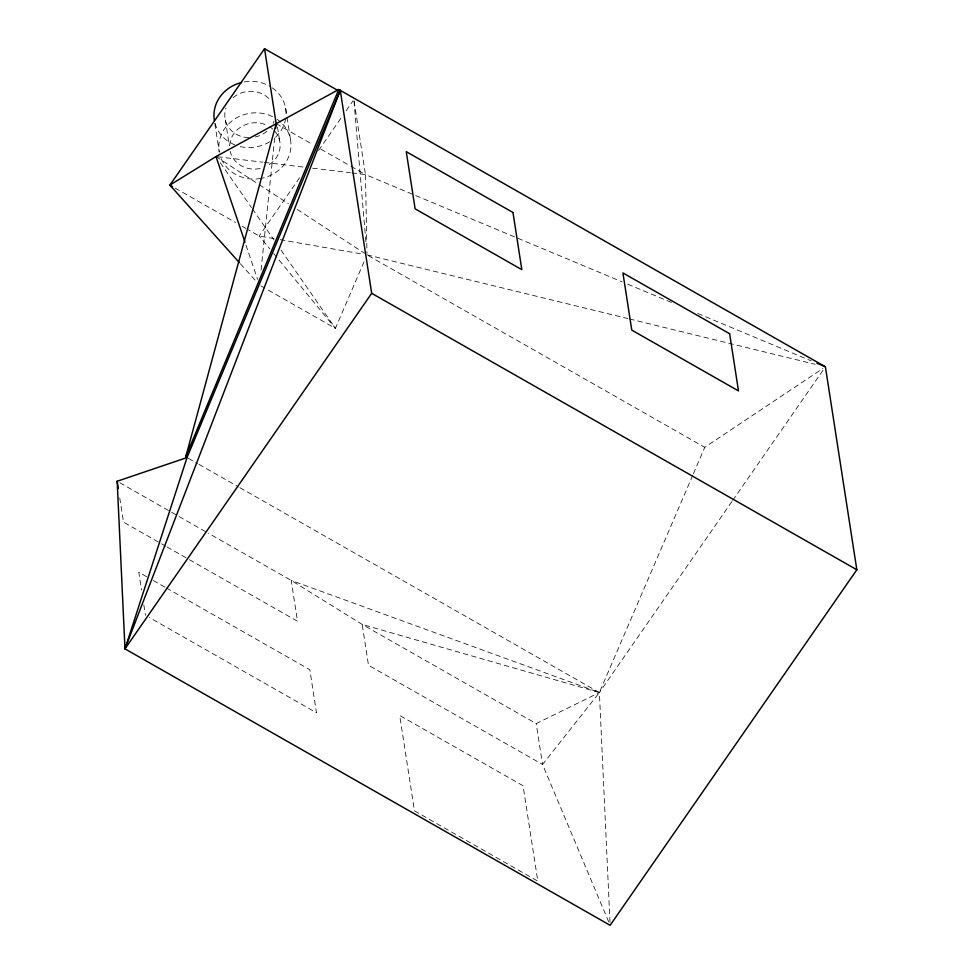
<?xml version="1.0" encoding="UTF-8"?>
<svg xmlns="http://www.w3.org/2000/svg" width="974" height="974" viewBox="0 0 974 974"><rect width="100%" height="100%" fill="white"/><g stroke="black" fill="none" stroke-linecap="round" stroke-linejoin="round"><path stroke-width="0.73" stroke-dasharray="4.87 3.65" d="M261.069 270.017L274.765 137.261M364.02 261.799L335.421 328.36L266.06 288.828M692.77 475.19L599.387 692.538L542.542 764.48L609.541 923.9M693.366 473.802L704.738 447.322L822.896 368.476M299.651 177.718L259.206 236.012L269.822 248.869M318.583 150.434L341.813 116.953M346.123 110.756L353.002 100.833M731.888 501.598L599.387 692.538L536.211 723.597L362.182 624.431L291.214 580.419L208.144 533.095M732.752 500.344L823.675 369.304M217.519 156.729L262.81 162.195M264.319 162.378L305.081 167.285M312.63 168.198L350.372 172.751M351.882 172.934L365.469 174.577L622.082 281.827M274.181 238.63L259.206 236.012L247.384 229.28M280.171 239.677L364.008 254.348M367.003 254.871L627.901 318.571M629.374 318.936L815.092 364.288M627.694 284.165L673.971 303.511M697.81 313.47L811.391 360.94M276.166 123.686L312.934 144.639M320.823 149.132L349.715 165.592M351.03 166.347L365.469 174.577L366.967 253.35M368.318 255.626L704.738 447.322M175.15 188.116L235.562 222.535M242.136 226.285L246.069 228.525M260.825 285.845L264.745 288.085M188.347 458.316L197.588 463.587M198.915 464.342L238.569 486.939M239.884 487.682L599.387 692.538L609.992 922.281M119.814 482.751L177.816 515.818M179.143 516.561L206.829 532.34M165.69 546.171L123.503 522.137L119.205 494.39M167.004 546.925L188.104 558.942M189.419 559.697L297.533 621.302L291.214 580.419L599.387 692.538L362.182 624.431L368.501 665.303L542.542 764.48L536.211 723.597M146.672 576.742L138.783 572.249L141.534 590.061M153.247 580.492L165.093 587.237M166.408 587.992L309.829 669.71L316.489 712.761L149.387 617.553M216.009 156.546L257.879 183.806M259.145 184.634L288.328 203.639M297.216 209.422L364.459 253.216M240.383 263.759L256.491 281.73M273.682 253.544L335.421 328.36L280.914 249.928M220.331 162.768L251.487 207.596M252.351 208.838L273.986 239.957M245.984 245.107L257.586 279.392M354.098 101.089L365.469 174.577M285.625 108.236L286.794 115.723M287.026 117.221L290.508 139.708M277.505 126.997L279.599 140.487M225.335 119.924L229.28 145.394M214.889 123.698L219.296 152.175A36.148 33.043 -8.8 0 1 234.21 119.327A36.148 33.043 -8.8 0 1 272.55 116.624M143.835 604.903L145.443 615.3M353.988 101.101L365.981 242.806M274.51 130.845A25.3 23.133 -8.8 0 1 266.389 166.286M260.18 168.465A25.3 23.133 -8.8 0 1 230.205 151.396M229.681 145.382A25.3 23.133 -8.8 0 1 267.509 125.549M269.713 126.803A25.3 23.133 -8.8 0 1 272.744 129.092M285.735 118.292A36.148 33.043 -8.8 0 1 274.059 138.552M269.603 141.778A36.148 33.043 -8.8 0 1 238.533 146.137M234.795 144.858A36.148 33.043 -8.8 0 1 214.426 120.691M244.206 81.938A36.148 33.043 -8.8 0 1 269.981 86.382M272.33 87.891A36.148 33.043 -8.8 0 1 285.918 116.868M274.047 121.007A25.3 23.133 -8.8 0 1 273.11 123.296M266.949 131.246A25.3 23.133 -8.8 0 1 255.298 136.993M248.735 137.638A25.3 23.133 -8.8 0 1 226.005 107.919M233.115 97.68A25.3 23.133 -8.8 0 1 270.443 100.31M282.825 124.27A36.148 33.043 -8.8 0 1 262.043 178.218M260.728 178.461A36.148 33.043 -8.8 0 1 220.855 157.727M277.2 119.364A36.148 33.043 -8.8 0 1 280.731 122.176M523.062 785.774L399.693 715.476L414.474 810.892L537.831 881.19L523.062 785.774"/><path stroke-width="1.46" d="M275.703 128.215L276.166 123.686L264.551 48.7L338.1 90.606M276.166 123.686L185.73 456.83L187.02 457.561L124.989 648.854L610.126 925.3L856.828 569.766L825.404 366.808L338.757 89.498L216.009 156.546L169.902 185.121L239.373 262.639M124.989 648.854L340.267 90.351L371.691 293.308L124.989 648.854L117.172 481.253L187.02 457.561L340.267 90.351M338.757 89.498L185.73 456.83L187.532 452.642M264.551 48.7L169.902 185.121L172.52 186.618M816.991 363.29L825.404 366.808M371.691 293.308L856.828 569.766M216.009 156.546L245.01 242.246M117.172 481.253L118.304 488.558M214.426 120.691A36.148 33.043 -8.8 0 1 241.564 82.486M729.636 333.741L622.922 272.939L631.773 330.101L738.487 390.903L729.636 333.741M512.981 212.49L406.268 151.676L415.119 208.838L521.833 269.652L512.981 212.49"/></g></svg>
